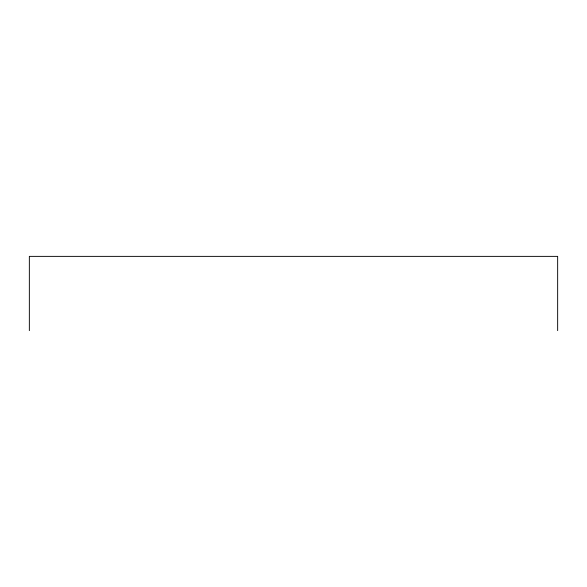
<?xml version="1.0" encoding="UTF-8"?>
<svg xmlns="http://www.w3.org/2000/svg" width="587" height="587" viewBox="0 0 587 587"><rect width="100%" height="100%" fill="white"/><g stroke="black" fill="none" stroke-linecap="round" stroke-linejoin="round"><path stroke-width="0.88" d="M557.65 330.628L557.65 256.372L29.35 256.372L29.35 330.628"/></g></svg>
